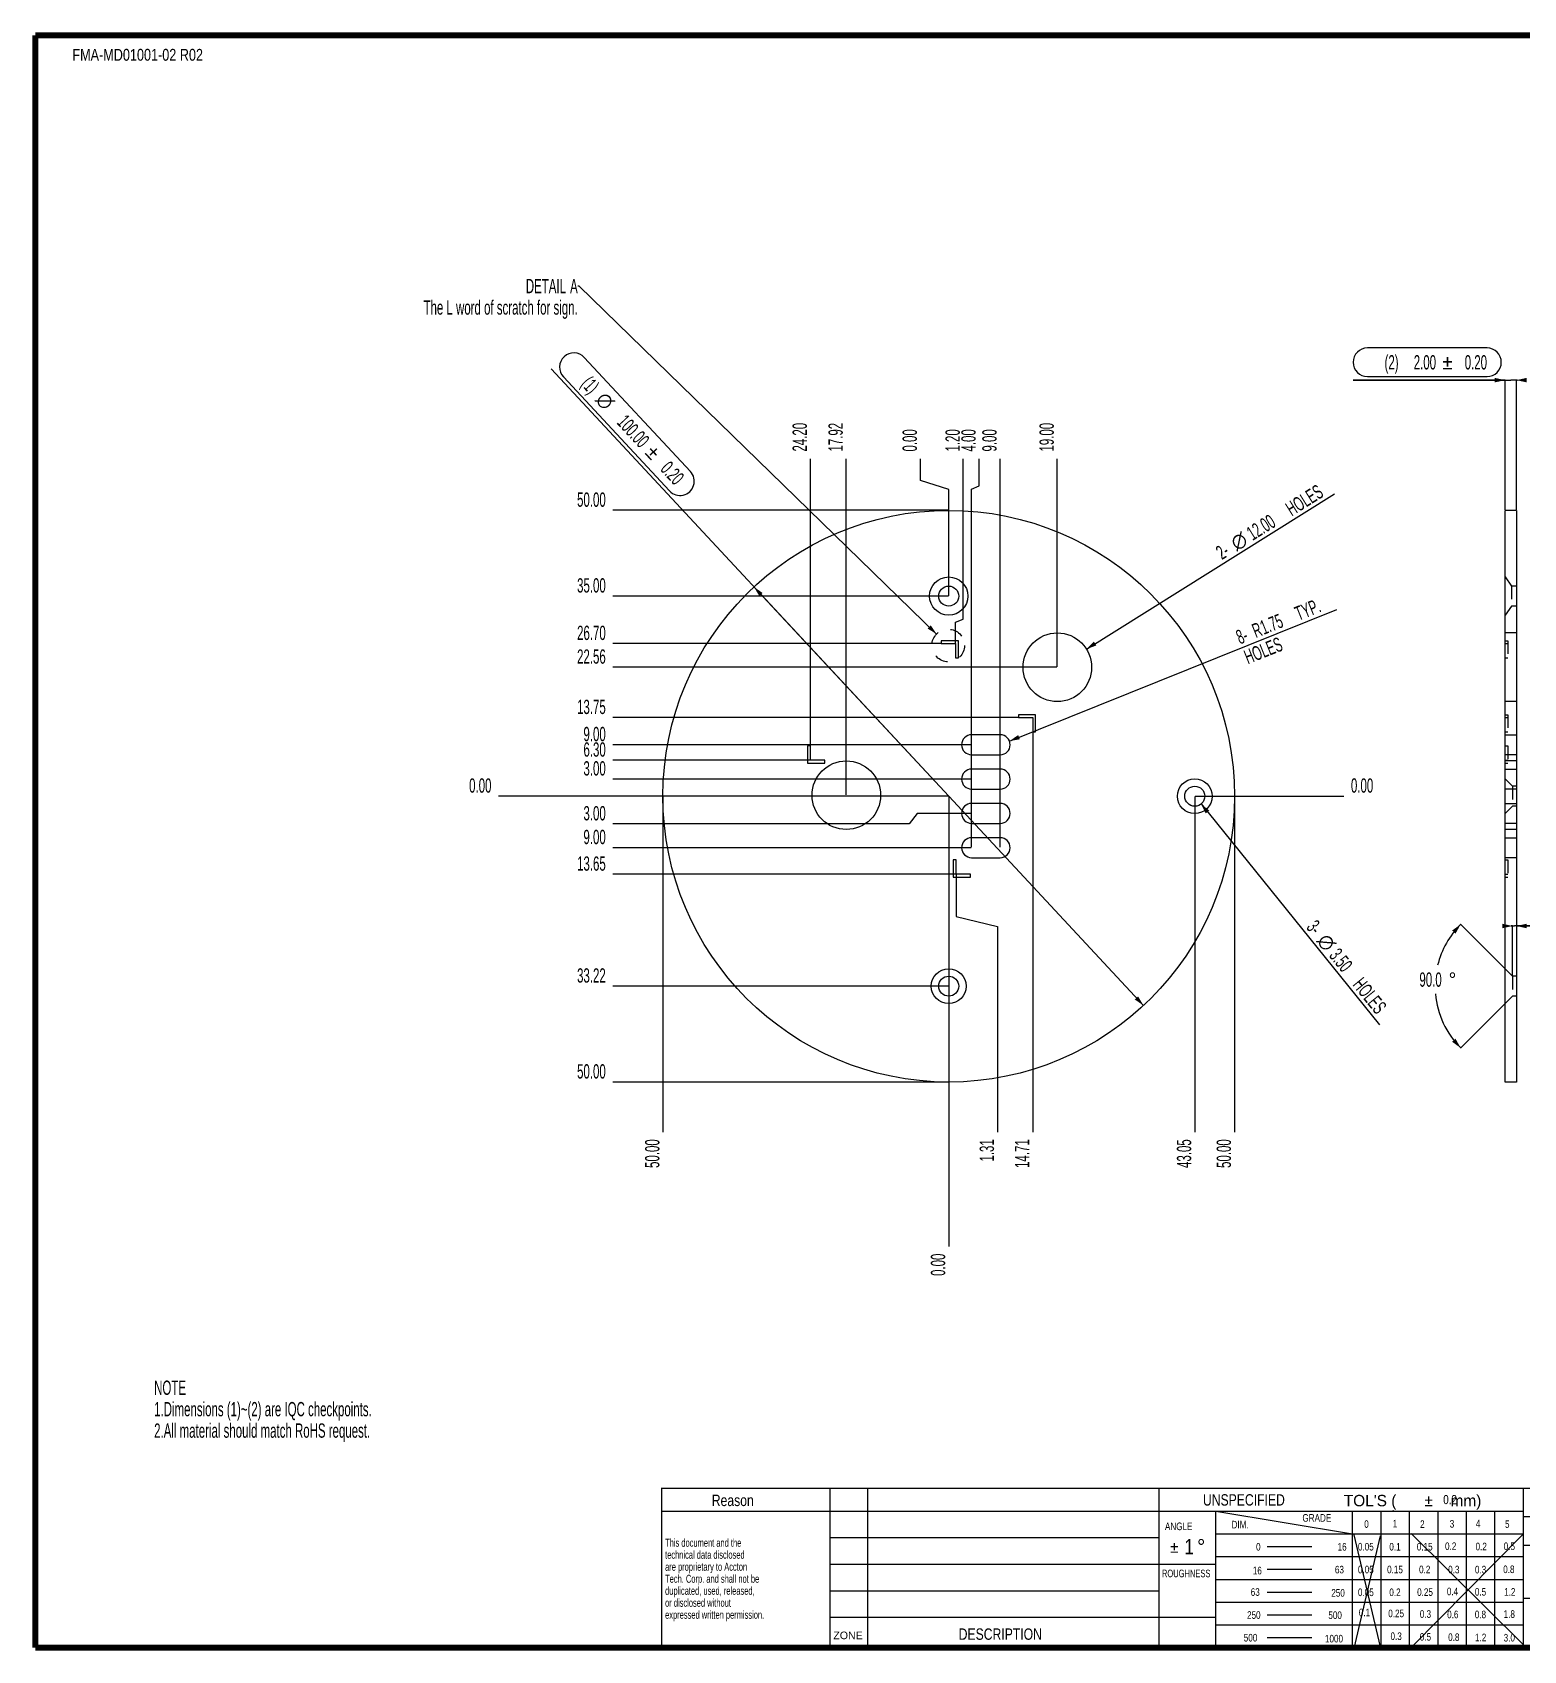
# Model space of a CAD drawing. Header units: millimetres. Extents: x -1 to 407, y -1 to 283.
# Drawn here: x -0.5 to 260.4, y -0.5 to 282.5 of the extents above; entities that cross this region are included whole.
import ezdxf
from ezdxf.enums import TextEntityAlignment as Align

# ---------------------------------------------------------------- set-up
doc = ezdxf.new("R2010")
doc.units = ezdxf.units.MM
doc.header["$LTSCALE"] = 23.1
doc.linetypes.add('DOT', pattern=[0.2, 0.1, -0.1])
doc.linetypes.add('HIDDEN', pattern=[0.2, 0.1, -0.1])
doc.layers.get('0').update_dxf_attribs({"linetype": 'CONTINUOUS'})
doc.layers.add('DEFAULT_2', color=8, linetype='HIDDEN')
doc.styles.get("Standard").update_dxf_attribs({"font": 'txt', "width": 0.6})
doc.styles.add('TEXTSTYLE_11', font='gdt', dxfattribs={"width": 1.166667})
doc.styles.add('TEXTSTYLE_12', font='txt', dxfattribs={"width": 0.7})
doc.styles.add('TEXTSTYLE_13', font='gdt', dxfattribs={"width": 0.6})
doc.styles.add('TEXTSTYLE_2', font='txt', dxfattribs={"width": 0.8})
doc.styles.add('TEXTSTYLE_4', font='txt', dxfattribs={"width": 1.042937})
doc.styles.add('TEXTSTYLE_5', font='txt', dxfattribs={"width": 1.011905})
doc.styles.add('TEXTSTYLE_6', font='gdt', dxfattribs={"width": 1.011905})
doc.styles.add('TEXTSTYLE_7', font='txt', dxfattribs={"width": 0.741644})
doc.styles.add('TEXTSTYLE_8', font='txt', dxfattribs={"width": 0.833333})
doc.styles.add('TEXTSTYLE_9', font='gdt', dxfattribs={"width": 0.833333})
doc.dimstyles.new('DIMSTYLE_1', dxfattribs={"dimtxt": 2.5, "dimasz": 1.8, "dimexe": 0.05, "dimexo": 0.0625, "dimtad": 1, "dimzin": 0, "dimdsep": 46, "dimtxsty": 'Standard', "dimblk": '_FILLED', "dimblk1": '_FILLED', "dimblk2": '_FILLED', "dimcen": 0.09, "dimadec": 0, "dimazin": 0, "dimtol": 1, "dimtp": 0.2, "dimtm": 0.2, "dimtfac": 1, "dimtmove": 0, "dimatfit": 2, "dimldrblk": '_FILLED', "dimfxl": 1, "dimtolj": 1, "dimtzin": 0, "dimarcsym": 0})
doc.dimstyles.new('DIMSTYLE_2', dxfattribs={"dimtxt": 2.5, "dimasz": 1.8, "dimexe": 0.05, "dimexo": 0.0625, "dimtad": 1, "dimzin": 0, "dimdsep": 46, "dimtxsty": 'Standard', "dimblk": '_FILLED', "dimblk1": '_FILLED', "dimblk2": '_FILLED', "dimcen": 0.09, "dimadec": 0, "dimazin": 0, "dimtol": 1, "dimtp": 0.2, "dimtm": 0.2, "dimtfac": 1, "dimtofl": 0, "dimtmove": 0, "dimatfit": 3, "dimldrblk": '_FILLED', "dimfxl": 1, "dimtolj": 1, "dimtzin": 0, "dimarcsym": 0})
doc.dimstyles.new('DIMSTYLE_3', dxfattribs={"dimtxt": 2.5, "dimasz": 1.8, "dimexe": 0.05, "dimexo": 0.0625, "dimtad": 0, "dimtih": 1, "dimtoh": 1, "dimzin": 0, "dimdsep": 46, "dimtxsty": 'Standard', "dimblk": '_FILLED', "dimblk1": '_FILLED', "dimblk2": '_FILLED', "dimcen": 0.09, "dimadec": 0, "dimazin": 0, "dimtp": 0.01, "dimtm": 0.01, "dimtfac": 1, "dimtofl": 0, "dimtmove": 0, "dimatfit": 3, "dimldrblk": '_FILLED', "dimfxl": 1, "dimtolj": 1, "dimtzin": 0, "dimarcsym": 0})
doc.dimstyles.new('DIMSTYLE_4', dxfattribs={"dimtxt": 2.5, "dimasz": 1.8, "dimexe": 0.05, "dimexo": 0.0625, "dimtad": 1, "dimzin": 0, "dimdsep": 46, "dimtxsty": 'Standard', "dimblk": '_FILLED', "dimblk1": '_FILLED', "dimblk2": '_FILLED', "dimcen": 0.09, "dimadec": 0, "dimazin": 0, "dimtp": 0.01, "dimtm": 0.01, "dimtfac": 1, "dimtmove": 0, "dimatfit": 2, "dimldrblk": '_FILLED', "dimfxl": 1, "dimtolj": 1, "dimtzin": 0, "dimarcsym": 0})
doc.dimstyles.new('DIMSTYLE_5', dxfattribs={"dimtxt": 2.5, "dimasz": 1.8, "dimexe": 0.05, "dimexo": 0.0625, "dimtad": 1, "dimzin": 0, "dimdsep": 46, "dimtxsty": 'Standard', "dimblk": '_FILLED', "dimblk1": '_FILLED', "dimblk2": '_FILLED', "dimcen": 0.09, "dimadec": 0, "dimazin": 0, "dimtp": 0.01, "dimtm": 0.01, "dimtfac": 1, "dimtofl": 0, "dimtmove": 0, "dimatfit": 3, "dimldrblk": '_FILLED', "dimfxl": 1, "dimtolj": 1, "dimtzin": 0, "dimarcsym": 0})
doc.dimstyles.new('DIMSTYLE_6', dxfattribs={"dimtxt": 2.5, "dimasz": 1.8, "dimexe": 0.05, "dimexo": 0.0625, "dimtad": 0, "dimtih": 1, "dimtoh": 1, "dimdec": 1, "dimzin": 0, "dimdsep": 46, "dimtxsty": 'Standard', "dimblk": '_FILLED', "dimblk1": '_FILLED', "dimblk2": '_FILLED', "dimcen": 0.09, "dimadec": 0, "dimazin": 0, "dimtp": 0.5, "dimtm": 0.5, "dimtfac": 1, "dimtdec": 1, "dimtofl": 0, "dimtmove": 0, "dimatfit": 3, "dimldrblk": '_FILLED', "dimfxl": 1, "dimtolj": 1, "dimtzin": 0, "dimarcsym": 0})
doc.dimstyles.new('DIMSTYLE_7', dxfattribs={"dimtxt": 2.5, "dimasz": 1.8, "dimexe": 0.05, "dimexo": 0.0625, "dimtad": 1, "dimzin": 0, "dimdsep": 46, "dimtxsty": 'Standard', "dimblk": '_FILLED', "dimblk1": '_FILLED', "dimblk2": '_FILLED', "dimcen": 0.09, "dimadec": 0, "dimazin": 0, "dimtp": 0.01, "dimtm": 0.01, "dimtfac": 1, "dimtofl": 0, "dimtmove": 0, "dimatfit": 3, "dimldrblk": '_FILLED', "dimfxl": 1, "dimtolj": 1, "dimtzin": 0, "dimarcsym": 0})
doc.dimstyles.get("Standard").update_dxf_attribs({"dimtxt": 2.5, "dimasz": 1.8, "dimexe": 0.05, "dimexo": 0.0625, "dimtad": 1, "dimzin": 0, "dimdsep": 46, "dimtxsty": 'Standard', "dimblk": '_FILLED', "dimblk1": '_FILLED', "dimblk2": '_FILLED', "dimcen": 0.09, "dimadec": 0, "dimazin": 0, "dimtol": 1, "dimtp": 0.01, "dimtm": 0.01, "dimtfac": 1, "dimtofl": 0, "dimtmove": 0, "dimatfit": 3, "dimldrblk": '_FILLED', "dimfxl": 1, "dimtolj": 1, "dimtzin": 0, "dimarcsym": 0})

# ---------------------------------------------------------------- blocks, each defined once
blk = doc.blocks.new('_FILLED')
at = {"color": 0, "linetype": 'ByBlock'}
blk.add_solid([(0, 0), (-1, 0.22), (-1, -0.22)], dxfattribs=at)
blk = doc.blocks.new('*D1')
at = {"color": 2, "linetype": 'Continuous'}
for p, q in [((159.8, 148.92), (90.23, 223.65)), ((125.73, 185.51), (159.8, 148.92)), ((193.87, 112.32), (159.8, 148.92))]:
    blk.add_line(p, q, dxfattribs=at)
at = {"color": 2, "linetype": 'Continuous', "xscale": 1.8, "yscale": 1.8, "zscale": 1.8}
for p, rotation in [((125.73, 185.51), 132.9516232795), ((193.87, 112.32), 312.9516232795)]:
    blk.add_blockref('_FILLED', p, dxfattribs=dict(at, rotation=rotation))
at = {"color": 2, "linetype": 'Continuous', "width": 0.6}
for s, p in [('(1) ', (97.39, 218.71)), ('100.00', (105.8, 209.68)), ('0.20', (111.87, 203.16))]:
    blk.add_text(s, height=2.5, rotation=-47.0484, dxfattribs=at).set_placement(p, align=Align.RIGHT)
at = {"color": 2, "linetype": 'Continuous', "style": 'TEXTSTYLE_13'}
for s, p in [('n', (99.66, 216.27)), ('`', (107.78, 207.55))]:
    blk.add_text(s, height=2.5, rotation=-47.0484, dxfattribs=at).set_placement(p, align=Align.RIGHT)
blk = doc.blocks.new('*D2')
at = {"color": 2, "linetype": 'Continuous'}
for p, q in [((257.13, 221.69), (230.56, 221.69)), ((230.56, 221.69), (258.13, 221.69)), ((257.13, 198.98), (257.13, 221.74)), ((259.33, 221.69), (258.13, 221.69)), ((259.13, 198.98), (259.13, 221.74)), ((259.13, 221.69), (259.33, 221.69))]:
    blk.add_line(p, q, dxfattribs=at)
at = {"color": 2, "linetype": 'Continuous', "xscale": 1.8, "yscale": 1.8, "zscale": 1.8}
blk.add_blockref('_FILLED', (257.13, 221.69), dxfattribs=at)
at = {"color": 2, "linetype": 'Continuous', "xscale": 1.8, "yscale": 1.8, "zscale": 1.8, "rotation": 180}
blk.add_blockref('_FILLED', (259.13, 221.69), dxfattribs=at)
at = {"color": 2, "linetype": 'Continuous', "width": 0.6}
for s, p in [('(2) ', (239.06, 223.56)), ('2.00', (245.06, 223.56)), ('0.20', (253.98, 223.56))]:
    blk.add_text(s, height=2.5, dxfattribs=at).set_placement(p, align=Align.RIGHT)
at = {"color": 2, "linetype": 'Continuous', "style": 'TEXTSTYLE_13'}
blk.add_text('`', height=2.5, dxfattribs=at).set_placement((247.98, 223.56), align=Align.RIGHT)
blk = doc.blocks.new('*D3')
at = {"color": 2, "linetype": 'Continuous'}
blk.add_line((209.8, 148.85), (209.8, 90.17), dxfattribs=at)
at = {"color": 2, "linetype": 'Continuous', "width": 0.6}
blk.add_text('50.00', height=2.5, rotation=90, dxfattribs=at).set_placement((209.18, 88.92), align=Align.RIGHT)
blk = doc.blocks.new('*D4')
at = {"color": 2, "linetype": 'Continuous'}
blk.add_line((159.8, 148.85), (159.8, 70.17), dxfattribs=at)
at = {"color": 2, "linetype": 'Continuous', "width": 0.6}
blk.add_text('0.00', height=2.5, rotation=90, dxfattribs=at).set_placement((159.18, 68.92), align=Align.RIGHT)
blk = doc.blocks.new('*D5')
at = {"color": 2, "linetype": 'Continuous'}
blk.add_line((109.8, 148.85), (109.8, 90.17), dxfattribs=at)
at = {"color": 2, "linetype": 'Continuous', "width": 0.6}
blk.add_text('50.00', height=2.5, rotation=90, dxfattribs=at).set_placement((109.18, 88.92), align=Align.RIGHT)
blk = doc.blocks.new('*D6')
at = {"color": 2, "linetype": 'Continuous'}
for p, q in [((154.86, 204.16), (154.86, 207.95)), ((159.8, 202.54), (154.86, 204.16)), ((159.8, 183.98), (159.8, 202.54))]:
    blk.add_line(p, q, dxfattribs=at)
at = {"color": 2, "linetype": 'Continuous', "width": 0.6}
blk.add_text('0.00', height=2.5, rotation=90, dxfattribs=at).set_placement((154.23, 209.2))
blk = doc.blocks.new('*D7')
at = {"color": 2, "linetype": 'Continuous'}
blk.add_line((178.8, 171.54), (178.8, 207.95), dxfattribs=at)
at = {"color": 2, "linetype": 'Continuous', "width": 0.6}
blk.add_text('19.00', height=2.5, rotation=90, dxfattribs=at).set_placement((178.18, 209.2))
blk = doc.blocks.new('*D8')
at = {"color": 2, "linetype": 'Continuous'}
blk.add_line((141.88, 149.16), (141.88, 207.95), dxfattribs=at)
at = {"color": 2, "linetype": 'Continuous', "width": 0.6}
blk.add_text('17.92', height=2.5, rotation=90, dxfattribs=at).set_placement((141.26, 209.2))
blk = doc.blocks.new('*D9')
at = {"color": 2, "linetype": 'Continuous'}
for p, q in [((165.14, 203.23), (165.14, 207.95)), ((163.8, 202.61), (165.14, 203.23)), ((163.8, 139.98), (163.8, 202.61))]:
    blk.add_line(p, q, dxfattribs=at)
at = {"color": 2, "linetype": 'Continuous', "width": 0.6}
blk.add_text('4.00', height=2.5, rotation=90, dxfattribs=at).set_placement((164.51, 209.2))
blk = doc.blocks.new('*D10')
at = {"color": 2, "linetype": 'Continuous'}
blk.add_line((168.8, 139.98), (168.8, 207.95), dxfattribs=at)
at = {"color": 2, "linetype": 'Continuous', "width": 0.6}
blk.add_text('9.00', height=2.5, rotation=90, dxfattribs=at).set_placement((168.18, 209.2))
blk = doc.blocks.new('*D11')
at = {"color": 2, "linetype": 'Continuous'}
blk.add_line((202.85, 148.86), (202.85, 90.17), dxfattribs=at)
at = {"color": 2, "linetype": 'Continuous', "width": 0.6}
blk.add_text('43.05', height=2.5, rotation=90, dxfattribs=at).set_placement((202.22, 88.92), align=Align.RIGHT)
blk = doc.blocks.new('*D12')
at = {"color": 2, "linetype": 'Continuous'}
blk.add_line((183.89, 174.66), (227.3, 201.78), dxfattribs=at)
at = {"color": 2, "linetype": 'Continuous', "xscale": 1.8, "yscale": 1.8, "zscale": 1.8, "rotation": 211.9988995815}
blk.add_blockref('_FILLED', (183.89, 174.66), dxfattribs=at)
at = {"color": 2, "linetype": 'Continuous', "width": 0.6}
for s, p in [(' HOLES', (219.33, 197.54)), ('12.00', (212.97, 193.56)), ('2-', (207.6, 190.21))]:
    blk.add_text(s, height=2.5, rotation=31.9989, dxfattribs=at).set_placement(p)
at = {"color": 2, "linetype": 'Continuous', "style": 'TEXTSTYLE_13'}
blk.add_text('n', height=2.5, rotation=31.9989, dxfattribs=at).set_placement((210.15, 191.8))
blk = doc.blocks.new('*D13')
at = {"color": 2, "linetype": 'Continuous'}
blk.add_line((203.95, 147.56), (235.17, 108.94), dxfattribs=at)
at = {"color": 2, "linetype": 'Continuous', "xscale": 1.8, "yscale": 1.8, "zscale": 1.8, "rotation": 128.9560533035}
blk.add_blockref('_FILLED', (203.95, 147.56), dxfattribs=at)
at = {"color": 2, "linetype": 'Continuous', "width": 0.6}
for s, p in [('3-', (222.25, 125.92)), ('3.50', (226.23, 120.99)), (' HOLES', (230, 116.33))]:
    blk.add_text(s, height=2.5, rotation=-51.0439, dxfattribs=at).set_placement(p)
at = {"color": 2, "linetype": 'Continuous', "style": 'TEXTSTYLE_13'}
blk.add_text('n', height=2.5, rotation=-51.0439, dxfattribs=at).set_placement((224.13, 123.59))
blk = doc.blocks.new('*D14')
at = {"color": 2, "linetype": 'Continuous'}
blk.add_line((170.43, 158.57), (227.68, 181.59), dxfattribs=at)
at = {"color": 2, "linetype": 'Continuous', "xscale": 1.8, "yscale": 1.8, "zscale": 1.8, "rotation": 201.9039764996}
blk.add_blockref('_FILLED', (170.43, 158.57), dxfattribs=at)
at = {"color": 2, "linetype": 'Continuous', "width": 0.6}
for s, p in [(' TYP.', (220.49, 179.37)), ('R', (213.53, 176.57)), ('1.75', (214.92, 177.13)), ('8-', (210.74, 175.45)), ('HOLES', (212.14, 171.97))]:
    blk.add_text(s, height=2.5, rotation=21.904, dxfattribs=at).set_placement(p)
blk = doc.blocks.new('*D15')
at = {"color": 2, "linetype": 'Continuous'}
for p, q in [((257.08, 118.79), (249.33, 126.55)), ((257.08, 112.6), (249.33, 104.85))]:
    blk.add_line(p, q, dxfattribs=at)
for start, end in [(135, 166.1817), (185.0591, 225)]:
    blk.add_arc((260.18, 115.7), 15.29, start, end, dxfattribs=at)
for points in [[(248.47, 124.9), (249.37, 126.51), (247.87, 125.43)], [(247.87, 105.97), (249.37, 104.89), (248.47, 106.5)]]:
    blk.add_solid(points, dxfattribs=at)
at = {"color": 2, "linetype": 'Continuous', "width": 0.6}
blk.add_text('90.0', height=2.5, dxfattribs=at).set_placement((244.1, 115.6), align=Align.CENTER)
at = {"color": 2, "linetype": 'Continuous', "style": 'TEXTSTYLE_13'}
blk.add_text('~', height=2.5, dxfattribs=at).set_placement((247.93, 115.6), align=Align.CENTER)
blk = doc.blocks.new('*D16')
at = {"color": 2, "linetype": 'Continuous'}
for p, q in [((258.43, 126.22), (258.23, 126.22)), ((258.23, 126.22), (258.78, 126.22)), ((258.43, 117.51), (258.43, 126.27)), ((270.81, 126.22), (258.78, 126.22)), ((259.13, 126.22), (270.81, 126.22))]:
    blk.add_line(p, q, dxfattribs=at)
at = {"color": 2, "linetype": 'Continuous', "xscale": 1.8, "yscale": 1.8, "zscale": 1.8}
blk.add_blockref('_FILLED', (258.43, 126.22), dxfattribs=at)
at = {"color": 2, "linetype": 'Continuous', "xscale": 1.8, "yscale": 1.8, "zscale": 1.8, "rotation": 180}
blk.add_blockref('_FILLED', (259.13, 126.22), dxfattribs=at)
at = {"color": 2, "linetype": 'Continuous', "width": 0.6}
blk.add_text('0.70', height=2.5, dxfattribs=at).set_placement((264.81, 126.84))
blk = doc.blocks.new('*D17')
at = {"color": 2, "linetype": 'Continuous'}
blk.add_line((135.6, 157.78), (135.6, 207.95), dxfattribs=at)
at = {"color": 2, "linetype": 'Continuous', "width": 0.6}
blk.add_text('24.20', height=2.5, rotation=90, dxfattribs=at).set_placement((134.98, 209.2))
blk = doc.blocks.new('*D18')
at = {"color": 2, "linetype": 'Continuous'}
for p, q in [((162.35, 179.9), (162.35, 207.95)), ((161, 179.36), (162.35, 179.9)), ((161, 175.68), (161, 179.36))]:
    blk.add_line(p, q, dxfattribs=at)
at = {"color": 2, "linetype": 'Continuous', "width": 0.6}
blk.add_text('1.20', height=2.5, rotation=90, dxfattribs=at).set_placement((161.73, 209.2))
blk = doc.blocks.new('*D19')
at = {"color": 2, "linetype": 'Continuous'}
blk.add_line((174.51, 160.11), (174.51, 90.17), dxfattribs=at)
at = {"color": 2, "linetype": 'Continuous', "width": 0.6}
blk.add_text('14.71', height=2.5, rotation=90, dxfattribs=at).set_placement((173.88, 88.92), align=Align.RIGHT)
blk = doc.blocks.new('*D20')
at = {"color": 2, "linetype": 'Continuous'}
for p, q in [((161.11, 135.21), (161.11, 127.88)), ((161.11, 127.88), (168.35, 126.12)), ((168.35, 126.12), (168.35, 90.17))]:
    blk.add_line(p, q, dxfattribs=at)
at = {"color": 2, "linetype": 'Continuous', "width": 0.6}
blk.add_text('1.31', height=2.5, rotation=90, dxfattribs=at).set_placement((167.72, 88.92), align=Align.RIGHT)
blk = doc.blocks.new('*D25')
at = {"color": 2, "linetype": 'Continuous'}
blk.add_line((159.74, 148.92), (81.05, 148.92), dxfattribs=at)
at = {"color": 2, "linetype": 'Continuous', "width": 0.6}
blk.add_text('0.00', height=2.5, dxfattribs=at).set_placement((79.8, 149.54), align=Align.RIGHT)
blk = doc.blocks.new('*D26')
at = {"color": 2, "linetype": 'Continuous'}
blk.add_line((159.74, 98.92), (101.05, 98.92), dxfattribs=at)
at = {"color": 2, "linetype": 'Continuous', "width": 0.6}
blk.add_text('50.00', height=2.5, dxfattribs=at).set_placement((99.8, 99.54), align=Align.RIGHT)
blk = doc.blocks.new('*D27')
at = {"color": 2, "linetype": 'Continuous'}
blk.add_line((159.74, 115.7), (101.05, 115.7), dxfattribs=at)
at = {"color": 2, "linetype": 'Continuous', "width": 0.6}
blk.add_text('33.22', height=2.5, dxfattribs=at).set_placement((99.8, 116.32), align=Align.RIGHT)
blk = doc.blocks.new('*D28')
at = {"color": 2, "linetype": 'Continuous'}
blk.add_line((161.05, 135.27), (101.05, 135.27), dxfattribs=at)
at = {"color": 2, "linetype": 'Continuous', "width": 0.6}
blk.add_text('13.65', height=2.5, dxfattribs=at).set_placement((99.8, 135.89), align=Align.RIGHT)
blk = doc.blocks.new('*D29')
at = {"color": 2, "linetype": 'Continuous'}
blk.add_line((163.74, 139.92), (101.05, 139.92), dxfattribs=at)
at = {"color": 2, "linetype": 'Continuous', "width": 0.6}
blk.add_text('9.00', height=2.5, dxfattribs=at).set_placement((99.8, 140.54), align=Align.RIGHT)
blk = doc.blocks.new('*D30')
at = {"color": 2, "linetype": 'Continuous'}
for p, q in [((154.26, 145.92), (152.89, 144.06)), ((163.74, 145.92), (154.26, 145.92)), ((152.89, 144.06), (101.05, 144.06))]:
    blk.add_line(p, q, dxfattribs=at)
at = {"color": 2, "linetype": 'Continuous', "width": 0.6}
blk.add_text('3.00', height=2.5, dxfattribs=at).set_placement((99.8, 144.69), align=Align.RIGHT)
blk = doc.blocks.new('*D31')
at = {"color": 2, "linetype": 'Continuous'}
blk.add_line((163.74, 151.92), (101.05, 151.92), dxfattribs=at)
at = {"color": 2, "linetype": 'Continuous', "width": 0.6}
blk.add_text('3.00', height=2.5, dxfattribs=at).set_placement((99.8, 152.54), align=Align.RIGHT)
blk = doc.blocks.new('*D32')
at = {"color": 2, "linetype": 'Continuous'}
blk.add_line((135.54, 155.22), (101.05, 155.22), dxfattribs=at)
at = {"color": 2, "linetype": 'Continuous', "width": 0.6}
blk.add_text('6.30', height=2.5, dxfattribs=at).set_placement((99.8, 155.84), align=Align.RIGHT)
blk = doc.blocks.new('*D33')
at = {"color": 2, "linetype": 'Continuous'}
blk.add_line((163.74, 157.92), (101.05, 157.92), dxfattribs=at)
at = {"color": 2, "linetype": 'Continuous', "width": 0.6}
blk.add_text('9.00', height=2.5, dxfattribs=at).set_placement((99.8, 158.54), align=Align.RIGHT)
blk = doc.blocks.new('*D34')
at = {"color": 2, "linetype": 'Continuous'}
blk.add_line((171.95, 162.67), (101.05, 162.67), dxfattribs=at)
at = {"color": 2, "linetype": 'Continuous', "width": 0.6}
blk.add_text('13.75', height=2.5, dxfattribs=at).set_placement((99.8, 163.29), align=Align.RIGHT)
blk = doc.blocks.new('*D35')
at = {"color": 2, "linetype": 'Continuous'}
blk.add_line((178.74, 171.48), (101.05, 171.48), dxfattribs=at)
at = {"color": 2, "linetype": 'Continuous', "width": 0.6}
blk.add_text('22.56', height=2.5, dxfattribs=at).set_placement((99.8, 172.1), align=Align.RIGHT)
blk = doc.blocks.new('*D36')
at = {"color": 2, "linetype": 'Continuous'}
blk.add_line((158.44, 175.62), (101.05, 175.62), dxfattribs=at)
at = {"color": 2, "linetype": 'Continuous', "width": 0.6}
blk.add_text('26.70', height=2.5, dxfattribs=at).set_placement((99.8, 176.24), align=Align.RIGHT)
blk = doc.blocks.new('*D37')
at = {"color": 2, "linetype": 'Continuous'}
blk.add_line((159.74, 183.92), (101.05, 183.92), dxfattribs=at)
at = {"color": 2, "linetype": 'Continuous', "width": 0.6}
blk.add_text('35.00', height=2.5, dxfattribs=at).set_placement((99.8, 184.54), align=Align.RIGHT)
blk = doc.blocks.new('*D38')
at = {"color": 2, "linetype": 'Continuous'}
blk.add_line((159.74, 198.92), (101.05, 198.92), dxfattribs=at)
at = {"color": 2, "linetype": 'Continuous', "width": 0.6}
blk.add_text('50.00', height=2.5, dxfattribs=at).set_placement((99.8, 199.54), align=Align.RIGHT)
blk = doc.blocks.new('*D39')
at = {"color": 2, "linetype": 'Continuous'}
blk.add_line((202.91, 148.92), (228.92, 148.92), dxfattribs=at)
at = {"color": 2, "linetype": 'Continuous', "width": 0.6}
blk.add_text('0.00', height=2.5, dxfattribs=at).set_placement((230.17, 149.54))

msp = doc.modelspace()

# ---------------------------------------------------------------- linework, layer by layer
at = {"color": 2, "linetype": 'Continuous'}
for p, q in [((253.979, 227.311), (233.062, 227.311)), ((114.615, 205.712), (96.048, 225.657)), ((92.388, 222.25), (110.956, 202.305)), ((233.062, 222.311), (253.979, 222.311))]:
    msp.add_line(p, q, dxfattribs=at)
at = {"color": 7, "linetype": 'Continuous'}
for p, q in [((257.129, 98.916), (257.129, 198.916)), ((259.129, 198.916), (257.129, 198.916)), ((259.129, 198.916), (259.129, 98.916)), ((158.503, 176.116), (158.503, 175.616)), ((161.503, 176.116), (158.503, 176.116)), ((158.503, 175.616), (161.003, 175.616)), ((161.003, 175.616), (161.003, 173.116)), ((161.503, 173.116), (161.503, 176.116)), ((161.003, 173.116), (161.503, 173.116)), ((172.009, 163.168), (172.009, 162.668)), ((175.009, 163.168), (172.009, 163.168)), ((172.009, 162.668), (174.509, 162.668)), ((174.509, 162.668), (174.509, 160.168)), ((175.009, 160.168), (175.009, 163.168)), ((168.803, 159.666), (163.803, 159.666)), ((174.509, 160.168), (175.009, 160.168)), ((135.103, 157.716), (135.103, 154.716)), ((135.603, 157.716), (135.103, 157.716)), ((135.603, 155.216), (135.603, 157.716)), ((163.803, 156.166), (168.803, 156.166)), ((135.103, 154.716), (138.103, 154.716)), ((138.103, 155.216), (135.603, 155.216)), ((138.103, 154.716), (138.103, 155.216)), ((168.803, 153.666), (163.803, 153.666)), ((163.803, 150.166), (168.803, 150.166)), ((168.803, 147.666), (163.803, 147.666)), ((163.803, 144.166), (168.803, 144.166)), ((168.803, 141.666), (163.803, 141.666)), ((161.108, 137.769), (160.608, 137.769)), ((160.608, 137.769), (160.608, 134.769)), ((161.108, 135.269), (161.108, 137.769)), ((163.803, 138.166), (168.803, 138.166)), ((160.608, 134.769), (163.608, 134.769)), ((163.608, 135.269), (161.108, 135.269)), ((163.608, 134.769), (163.608, 135.269)), ((259.129, 98.916), (257.129, 98.916)), ((109.517, 27.882), (405.995, 27.894)), ((109.563, 27.894), (109.563, 0)), ((139.036, 0), (139.036, 27.888)), ((145.676, 0), (145.676, 27.888)), ((196.598, 0), (196.598, 27.888)), ((260.341, 0), (260.341, 27.888)), ((109.541, 23.899), (260.341, 23.904)), ((206.557, 23.904), (230.461, 19.92)), ((206.557, 0), (206.557, 23.904)), ((230.461, 0), (230.461, 23.904)), ((235.441, 0), (235.441, 23.904)), ((240.421, 0), (240.421, 23.904)), ((245.401, 0), (245.401, 23.904)), ((250.381, 0), (250.381, 23.904)), ((255.361, 0), (255.361, 23.904)), ((277.192, 22.908), (260.341, 22.908)), ((206.557, 19.92), (260.341, 19.92)), ((240.698, 19.943), (260.294, 0.548)), ((139.036, 19.256), (196.598, 19.256)), ((215.529, 17.692), (223.322, 17.692)), ((230.7, 19.743), (235.299, 0.148)), ((235.299, 19.543), (230.7, -0.152)), ((260.194, 19.743), (240.798, 0.148)), ((260.341, 17.928), (325.412, 17.928)), ((139.036, 14.608), (206.557, 14.608)), ((206.557, 15.936), (260.341, 15.936)), ((206.557, 11.952), (260.341, 11.952)), ((215.529, 13.708), (223.322, 13.708)), ((139.036, 9.96), (196.598, 9.96)), ((215.529, 9.724), (223.322, 9.724)), ((260.341, 8.632), (325.412, 8.632)), ((206.557, 7.968), (260.341, 7.968)), ((215.529, 5.74), (223.322, 5.74)), ((139.036, 5.312), (206.557, 5.312)), ((206.557, 3.984), (260.341, 3.984)), ((215.529, 1.756), (223.322, 1.756))]:
    msp.add_line(p, q, dxfattribs=at)
at = {"color": 7, "linetype": 'Continuous', "const_width": 1.033}
for points in [[(0, 281.997), (0, 0)], [(405.995, 281.997), (0, 281.997)], [(0, 0), (405.995, 0)]]:
    msp.add_lwpolyline(points, dxfattribs=at)
at = {"color": 7, "linetype": 'Continuous'}
for centre, radius in [((159.803, 148.916), 50), ((159.803, 183.916), 3.35), ((159.803, 183.916), 1.75), ((178.803, 171.476), 6), ((141.883, 149.097), 6), ((202.849, 148.918), 3.05), ((202.849, 148.918), 1.75), ((159.798, 115.699), 3.05), ((159.798, 115.699), 1.75)]:
    msp.add_circle(centre, radius, dxfattribs=at)
at = {"color": 2, "linetype": 'DOT'}
msp.add_circle((159.716, 175.284), 2.852, dxfattribs=at)
at = {"color": 2, "linetype": 'Continuous'}
for centre, start, end in [((94.218, 223.953), 42.95162, 222.95162), ((233.062, 224.811), 90, 270), ((253.979, 224.811), 270, 90), ((112.786, 204.008), 222.95162, 42.95162)]:
    msp.add_arc(centre, 2.5, start, end, dxfattribs=at)
at = {"color": 7, "linetype": 'Continuous'}
for centre, start, end in [((163.803, 157.916), 90, 270), ((168.803, 157.916), 270, 90), ((163.803, 151.916), 90, 270), ((168.803, 151.916), 270, 90), ((163.803, 145.916), 90, 270), ((168.803, 145.916), 270, 90), ((163.803, 139.916), 90, 270), ((168.803, 139.916), 270, 90)]:
    msp.add_arc(centre, 1.75, start, end, dxfattribs=at)
at = {"layer": 'DEFAULT_2', "color": 8, "linetype": 'HIDDEN'}
for p, q in [((257.129, 187.266), (258.249, 185.666)), ((258.249, 185.666), (258.249, 182.166)), ((259.129, 185.666), (258.249, 185.666)), ((258.249, 182.166), (257.129, 180.566)), ((259.129, 182.166), (258.249, 182.166)), ((259.129, 177.476), (257.129, 177.476)), ((257.129, 176.116), (257.629, 176.116)), ((257.129, 175.616), (257.629, 175.616)), ((257.629, 176.116), (257.629, 173.116)), ((257.129, 173.116), (257.629, 173.116)), ((259.129, 165.476), (257.129, 165.476)), ((257.129, 163.168), (257.629, 163.168)), ((257.129, 162.668), (257.629, 162.668)), ((257.629, 163.168), (257.629, 160.168)), ((257.129, 160.168), (257.629, 160.168)), ((257.129, 159.666), (259.129, 159.666)), ((257.129, 157.716), (257.629, 157.716)), ((259.129, 156.166), (257.129, 156.166)), ((257.629, 157.716), (257.629, 154.716)), ((257.129, 155.216), (257.629, 155.216)), ((259.129, 155.097), (257.129, 155.097)), ((257.129, 154.716), (257.629, 154.716)), ((257.129, 153.666), (259.129, 153.666)), ((258.429, 150.668), (257.129, 151.968)), ((259.129, 150.166), (257.129, 150.166)), ((258.429, 150.668), (258.429, 147.168)), ((259.129, 150.668), (258.429, 150.668)), ((257.129, 147.666), (259.129, 147.666)), ((258.429, 147.168), (257.129, 145.868)), ((259.129, 147.168), (258.429, 147.168)), ((259.129, 144.166), (257.129, 144.166)), ((259.129, 143.097), (257.129, 143.097)), ((257.129, 141.666), (259.129, 141.666)), ((259.129, 138.166), (257.129, 138.166)), ((257.129, 137.769), (257.629, 137.769)), ((257.629, 137.769), (257.629, 134.769)), ((257.129, 135.269), (257.629, 135.269)), ((257.129, 134.769), (257.629, 134.769)), ((258.429, 117.449), (257.129, 118.749)), ((259.129, 117.449), (258.429, 117.449)), ((258.429, 117.449), (258.429, 113.949)), ((258.429, 113.949), (257.129, 112.649)), ((259.129, 113.949), (258.429, 113.949))]:
    msp.add_line(p, q, dxfattribs=at)

# ---------------------------------------------------------------- texts
at = {"color": 7, "linetype": 'Continuous', "style": 'TEXTSTYLE_2', "width": 0.8}
for s, height, p in [('FMA-MD01001-02 R02', 2.06625, (17.909, 277.558)), ('0.2', 1.6067, (247.511, 25.1)), ('GRADE', 1.328, (224.204, 22.036)), ('.', 1.328, (237.565, 23.899)), ('DIM.', 1.328, (210.782, 20.859)), ('0', 1.328, (232.891, 20.96)), ('1', 1.328, (237.877, 21.033)), ('2', 1.328, (242.662, 20.941)), ('3', 1.328, (247.849, 21.005)), ('4', 1.328, (252.433, 21.051)), ('5', 1.328, (257.519, 20.941)), ('0', 1.328, (213.967, 16.975)), ('16', 1.328, (228.623, 16.975)), ('0.05', 1.328, (232.778, 16.993)), ('0.1', 1.328, (237.877, 16.993)), ('0.15', 1.328, (243.077, 16.993)), ('0.2', 1.328, (247.623, 17.085)), ('0.2', 1.328, (252.961, 17.029)), ('0.5', 1.328, (257.884, 17.075)), ('16', 1.328, (213.791, 12.825)), ('63', 1.328, (228.157, 12.99)), ('0.05', 1.328, (232.778, 13.009)), ('0.15', 1.328, (237.877, 13.009)), ('0.2', 1.328, (243.077, 13.009)), ('0.3', 1.328, (248.164, 12.999)), ('0.3', 1.328, (252.848, 12.99)), ('0.8', 1.328, (257.796, 13.044)), ('63', 1.328, (213.426, 9.068)), ('250', 1.328, (227.918, 8.923)), ('0.05', 1.328, (232.778, 9.025)), ('0.2', 1.328, (237.877, 9.025)), ('0.25', 1.328, (243.131, 9.059)), ('0.4', 1.328, (247.938, 9.169)), ('0.5', 1.328, (252.835, 9.105)), ('1.2', 1.328, (257.96, 9.087)), ('250', 1.328, (213.174, 5.047)), ('500', 1.328, (227.402, 5.02)), ('0.1', 1.328, (232.536, 5.493)), ('0.25', 1.328, (238.079, 5.33)), ('0.3', 1.328, (243.203, 5.22)), ('0.6', 1.328, (247.988, 5.147)), ('0.8', 1.328, (252.823, 5.147)), ('1.8', 1.328, (257.872, 5.22)), ('500', 1.328, (212.608, 1.08)), ('1000', 1.328, (227.2, 0.916)), ('0.3', 1.328, (238.079, 1.346)), ('0.5', 1.328, (243.203, 1.236)), ('0.8', 1.328, (248.164, 1.171)), ('1.2', 1.328, (252.861, 1.126)), ('3.0', 1.328, (257.872, 1.08))]:
    msp.add_text(s, height=height, dxfattribs=at).set_placement(p, align=Align.CENTER)
at = {"color": 2, "linetype": 'Continuous', "width": 0.6}
for s, p in [('DETAIL ', (93.399, 236.892)), ('A', (94.899, 236.892)), ('The L word of scratch for sign.', (94.899, 233.142))]:
    msp.add_text(s, height=2.5, dxfattribs=at).set_placement(p, align=Align.RIGHT)
for s, p in [('NOTE', (20.791, 44.218)), ('1.Dimensions (1)~(2) are IQC checkpoints.', (20.791, 40.468)), ('2.All material should match RoHS request.', (20.791, 36.718))]:
    msp.add_text(s, height=2.5, dxfattribs=at).set_placement(p)
at = {"color": 7, "linetype": 'Continuous'}
for s, height, style, width, p in [('Reason', 1.992, 'TEXTSTYLE_2', 0.8, (118.348, 24.765)), ('UNSPECIFIED', 1.99197, 'TEXTSTYLE_2', 0.8, (204.279, 24.851)), ("TOL'S (", 1.992, 'TEXTSTYLE_5', 1.011905, (228.919, 24.732)), ('   mm)', 1.992, 'TEXTSTYLE_5', 1.011905, (245.353, 24.732)), ('ANGLE', 1.328, 'TEXTSTYLE_2', 0.8, (197.631, 20.556)), ('technical data disclosed ', 1.4, 'TEXTSTYLE_12', 0.7, (110.184, 15.554)), ('This document and the ', 1.4, 'TEXTSTYLE_12', 0.7, (110.184, 17.654)), ('1', 2.656, 'TEXTSTYLE_8', 0.833333, (201.046, 16.341)), ('are proprietary to Accton ', 1.4, 'TEXTSTYLE_12', 0.7, (110.184, 13.454)), ('Tech. Corp. and shall not be ', 1.4, 'TEXTSTYLE_12', 0.7, (110.184, 11.354)), ('ROUGHNESS', 1.328, 'TEXTSTYLE_7', 0.741644, (197.102, 12.321)), ('duplicated, used, released,', 1.4, 'TEXTSTYLE_12', 0.7, (110.184, 9.254)), ('or disclosed without ', 1.4, 'TEXTSTYLE_12', 0.7, (110.184, 7.154)), ('expressed written permission.', 1.4, 'TEXTSTYLE_12', 0.7, (110.184, 5.054)), ('ZONE', 1.328, 'TEXTSTYLE_4', 1.042937, (139.615, 1.488)), ('DESCRIPTION', 1.99197, 'TEXTSTYLE_2', 0.8, (161.546, 1.378))]:
    msp.add_text(s, height=height, dxfattribs=dict(at, style=style, width=width)).set_placement(p)
for s, height, style, p in [('`', 1.992, 'TEXTSTYLE_6', (243.029, 24.732)), ('`', 2, 'TEXTSTYLE_11', (198.544, 16.597)), ('~', 2.656, 'TEXTSTYLE_9', (203.26, 16.341))]:
    msp.add_text(s, height=height, dxfattribs=dict(at, style=style)).set_placement(p)

# ---------------------------------------------------------------- dimensions: what is measured, and where the dimension line sits
at = {"color": 2, "linetype": 'Continuous'}
for p1, p2, text, dimstyle, picture, middle in [((125.734, 185.513), (193.872, 112.32), '(1) %%c<>', 'DIMSTYLE_1', '*D1', (103.502, 213.981)), ((183.892, 174.656), (173.715, 168.297), '2-%%c<> HOLES', 'DIMSTYLE_4', '*D12', (216.623, 197.318)), ((203.949, 147.557), (201.748, 150.279), '3-%%c<> HOLES', 'DIMSTYLE_4', '*D13', (229.926, 118.41))]:
    dim = msp.add_diameter_dim_2p(p1=p1, p2=p2, text=text, dimstyle=dimstyle, override={"dimpost": '<>'}, dxfattribs=at)
    dim.commit()
    dim.dimension.update_dxf_attribs({"geometry": picture, "text_midpoint": middle, "dimtype": 163})
dim = msp.add_linear_dim(base=(257.129, 221.686), p1=(259.129, 198.916), p2=(257.129, 198.916), angle=180, text='(2) <>', dimstyle='DIMSTYLE_2', dxfattribs=at)
dim.commit()
dim.dimension.update_dxf_attribs({"geometry": '*D2', "text_midpoint": (243.521, 221.686), "dimtype": 160})
for feature_location, offset, dtype, origin, picture, middle in [((135.603, 157.779), (0, 50.173), 1, (159.803, 155.216), '*D17', (133.728, 212.951)), ((141.883, 149.16), (0, 58.792), 1, (159.803, 149.097), '*D8', (140.008, 212.951)), ((159.803, 183.979), (-4.947, 23.973), 0, (159.803, 183.916), '*D6', (152.981, 212.201)), ((161.003, 175.679), (1.35, 32.273), 0, (159.803, 175.616), '*D18', (160.478, 212.201)), ((178.803, 171.539), (0, 36.413), 1, (159.803, 171.476), '*D7', (176.928, 212.951)), ((163.803, 139.979), (1.334, 67.973), 0, (159.803, 139.916), '*D9', (163.262, 212.201)), ((168.803, 139.979), (0, 67.973), 1, (159.803, 139.916), '*D10', (166.928, 212.201)), ((159.741, 198.916), (-58.688, 0), 0, (159.803, 148.916), '*D38', (96.053, 200.791)), ((159.741, 183.916), (-58.688, 0), 0, (159.803, 148.916), '*D37', (96.053, 185.791)), ((158.441, 175.616), (-57.388, 0), 0, (158.503, 148.916), '*D36', (96.053, 177.491)), ((178.741, 171.476), (-77.688, 0), 0, (178.803, 148.916), '*D35', (96.053, 173.351)), ((171.946, 162.668), (-70.893, 0), 0, (172.009, 148.916), '*D34', (96.053, 164.543)), ((174.509, 160.106), (0, -69.94), 1, (159.803, 162.668), '*D19', (172.634, 85.166)), ((163.741, 157.916), (-62.688, 0), 0, (163.803, 148.916), '*D33', (96.803, 159.791)), ((135.541, 155.216), (-34.487, 0), 0, (138.103, 148.916), '*D32', (96.803, 157.091)), ((163.741, 151.916), (-62.688, 0), 0, (163.803, 148.916), '*D31', (96.803, 153.791)), ((159.740693807, 148.916242502), (-78.6875, 0), 0, (159.803193807, 148.916242502), '*D25', (76.803193807, 150.791242502)), ((202.911, 148.918), (26.004, 0), 0, (202.849, 148.916), '*D39', (233.165, 150.793)), ((159.741, 98.916), (-58.688, 0), 0, (159.803, 148.916), '*D26', (96.053, 100.791)), ((159.735, 115.699), (-58.682, 0), 0, (159.798, 148.916), '*D27', (96.053, 117.574)), ((161.046, 135.269), (-59.993, 0), 0, (161.108, 148.916), '*D28', (96.053, 137.144)), ((163.741, 139.916), (-62.688, 0), 0, (163.803, 148.916), '*D29', (96.803, 141.791)), ((163.741, 145.916), (-62.688, -1.855), 0, (163.803, 148.916), '*D30', (96.803, 145.937)), ((109.803, 148.854), (0, -58.688), 1, (159.803, 148.916), '*D5', (107.928, 85.166)), ((159.803193807, 148.853742502), (0, -78.6875), 1, (159.803193807, 148.916242502), '*D4', (157.928193807, 65.916242502)), ((202.849, 148.855), (0, -58.689), 1, (159.803, 148.918), '*D11', (200.974, 85.166)), ((209.803, 148.854), (0, -58.688), 1, (159.803, 148.916), '*D3', (207.928, 85.166)), ((161.108, 135.206), (7.24, -45.04), 0, (159.803, 135.269), '*D20', (166.473, 85.916))]:
    dim = msp.add_ordinate_dim(feature_location=feature_location, offset=offset, dtype=dtype, origin=origin, dimstyle='DIMSTYLE_3', override={"dimtad": 1, "dimtih": 0, "dimtoh": 0}, dxfattribs=at)
    dim.commit()
    dim.dimension.update_dxf_attribs({"geometry": picture, "text_midpoint": middle})
dim = msp.add_radius_dim(center=(168.803, 157.916), mpoint=(170.427, 158.569), text='8-R<> TYP.\\PHOLES', dimstyle='DIMSTYLE_5', override={"dimpost": '<>'}, dxfattribs=at)
dim.commit()
dim.dimension.update_dxf_attribs({"geometry": '*D14', "text_midpoint": (218.628, 178.231), "dimtype": 164})
dim = msp.add_linear_dim(base=(259.129, 126.218), p1=(258.429, 117.449), p2=(259.129, 148.916), dimstyle='DIMSTYLE_7', dxfattribs=at)
dim.commit()
dim.dimension.update_dxf_attribs({"geometry": '*D16', "text_midpoint": (267.813, 126.218), "dimtype": 160})
dim = msp.add_angular_dim_2l(base=(244.89, 115.699), line1=((249.332, 126.545), (257.085, 118.793)), line2=((257.085, 112.604), (249.332, 104.852)), dimstyle='DIMSTYLE_6', dxfattribs=at)
dim.commit()
dim.dimension.update_dxf_attribs({"geometry": '*D15', "text_midpoint": (244.933, 116.85), "dimtype": 162})

# ---------------------------------------------------------------- leaders
msp.add_leader([(157.673, 177.274), (95.149, 238.142), (94.899, 238.142)], dimstyle='Standard', override={"dimtad": 0}, dxfattribs=at)

doc.saveas('drawing.dxf')
